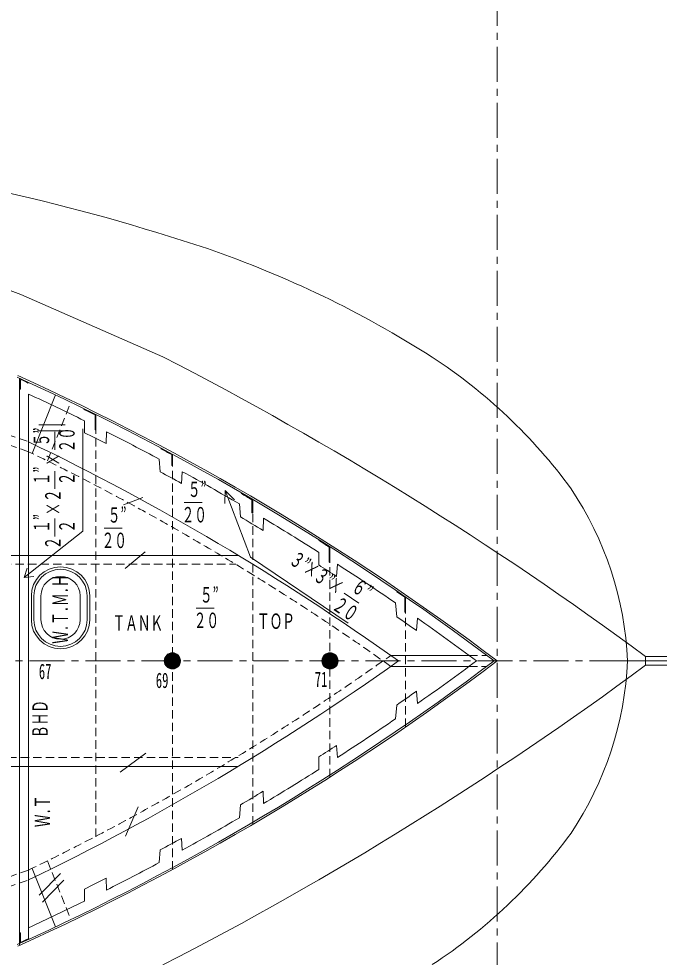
# Model space of a CAD drawing. Units: millimetres, scale not verified. Extents: x -28714 to 28714, y -20310 to 20310.
# Drawn here: x 17017 to 21591, y -2395 to 4311 of the extents above; entities that cross this region are included whole.
import ezdxf
from ezdxf.enums import TextEntityAlignment as Align

# ---------------------------------------------------------------- set-up
doc = ezdxf.new("R2010")
doc.units = ezdxf.units.MM
doc.header["$LTSCALE"] = 50
doc.linetypes.add('CHAIN1', pattern=[8, 5, -1, 1, -1])
doc.linetypes.add('DASHED1', pattern=[1.8, 1.2, -0.6])
for name, color, linetype, lineweight in [('0-0_0', 3, 'Continuous', 18), ('0-1', 4, 'CHAIN1', 18), ('0-2_寸法', 2, 'Continuous', 18)]:
    doc.layers.add(name, color=color, linetype=linetype, lineweight=lineweight)
doc.styles.add('ＭＳ ゴシック', font='')
doc.styles.get('ＭＳ ゴシック').set_extended_font_data('MS Gothic')

msp = doc.modelspace()

# ---------------------------------------------------------------- linework, layer by layer
at = {"layer": '0-0_0'}
for p, q in [((17023.19, -2310.27), (17023.19, 1741.86)), ((17028.27, 1664.6), (17028.27, 1733.97)), ((17085.09, 1707.96), (17087.21, 1712.58)), ((17023.19, 1664.6), (17028.27, 1664.6)), ((17086.69, -2267.27), (17086.69, 1628.91)), ((17112.08, 1205.17), (17279.73, 1622.67)), ((17481.83, 1519.6), (17484.06, 1524.17)), ((17561.63, 1374.26), (17561.63, 1480.27)), ((17566.71, 1374.26), (17566.71, 1483.42)), ((17159.03, 1409.52), (17348.61, 1409.52)), ((17485.15, 1438.73), (17487.05, 1352.81)), ((17150.06, 1366.93), (17336.27, 1366.93)), ((17561.63, 1374.26), (17566.71, 1374.26)), ((17643.11, 1359.96), (17641.96, 1275.13)), ((18030.55, 1238.99), (18032.79, 1243.55)), ((18020.73, 1163.6), (18027.05, 1073.72)), ((18114.04, 1119.43), (18114.04, 1199.95)), ((18178.4, 991.23), (18184.73, 1074.72)), ((17902.34, 890.52), (17765.08, 837.68)), ((18605.61, 918.59), (18607.85, 923.16)), ((18682.53, 780.05), (18682.53, 873.61)), ((18592.44, 843.96), (18599.75, 751.38)), ((18763.76, 742.72), (18763.47, 654.02)), ((19159.11, 583.21), (19161.36, 587.8)), ((16103.77, 476.71), (18583.65, 476.71)), ((17777.39, 383), (17919.52, 501.04)), ((19160.62, 498.09), (19159.33, 408.59)), ((19234.56, 428.98), (19234.56, 535.35)), ((19293.94, 412.66), (19287.26, 326.16)), ((19717.34, 216.29), (19720, 220.63)), ((17106.69, 186.96), (17106.69, 17.15)), ((17124.47, 186.96), (17124.47, 17.15)), ((17175.27, 186.96), (17175.27, 17.15)), ((17454.67, 186.96), (17454.67, 17.15)), ((17505.47, 186.96), (17505.47, 17.15)), ((17523.25, 186.96), (17523.25, 17.15)), ((19708.1, 136.39), (19716.51, 38)), ((19774.39, 70.6), (19774.39, 177.09)), ((19779.47, 70.6), (19779.47, 179.75)), ((19774.39, 70.6), (19779.47, 70.6)), ((19865.23, 27.12), (19858.31, -61.24)), ((18056.52, -273.83), (18110.65, -219.71)), ((18057.04, -268.83), (18105.64, -220.23)), ((18057.62, -277.22), (18114.04, -220.81)), ((18058.15, -263.23), (18100.04, -221.34)), ((18060.21, -256.67), (18093.48, -223.4)), ((18062.11, -277.22), (18114.04, -225.3)), ((18064.37, -248.02), (18084.84, -227.56)), ((18066.6, -277.22), (18114.04, -229.79)), ((18071.09, -277.22), (18114.04, -234.28)), ((18075.58, -277.22), (18114.04, -238.77)), ((18080.07, -277.22), (18114.04, -243.26)), ((18084.56, -277.22), (18114.04, -247.75)), ((18089.05, -277.22), (18114.04, -252.24)), ((18093.54, -277.22), (18114.04, -256.73)), ((18098.03, -277.22), (18114.04, -261.22)), ((18102.52, -277.22), (18114.04, -265.71)), ((18114.04, -220.81), (18115.22, -219.62)), ((18114.04, -225.3), (18119.47, -219.87)), ((18114.04, -229.79), (18123.44, -220.38)), ((18114.04, -234.28), (18127.19, -221.13)), ((18114.04, -238.77), (18130.73, -222.08)), ((18114.04, -243.26), (18134.09, -223.21)), ((18114.04, -247.75), (18137.28, -224.51)), ((18114.04, -252.24), (18140.32, -225.96)), ((18114.04, -256.73), (18143.22, -227.55)), ((18114.04, -261.22), (18145.98, -229.28)), ((18114.04, -265.71), (18148.61, -231.14)), ((18114.04, -270.2), (18151.11, -233.13)), ((18114.04, -274.69), (18153.49, -235.24)), ((18115.99, -277.22), (18155.74, -237.48)), ((18120.48, -277.22), (18157.87, -239.84)), ((18124.97, -277.22), (18159.88, -242.32)), ((18129.46, -277.22), (18161.75, -244.94)), ((18133.95, -277.22), (18163.5, -247.68)), ((18138.44, -277.22), (18165.11, -250.56)), ((18142.93, -277.22), (18166.58, -253.58)), ((18147.42, -277.22), (18167.89, -256.76)), ((18151.91, -277.22), (18169.04, -260.09)), ((18156.4, -277.22), (18170.02, -263.61)), ((18160.89, -277.22), (18170.79, -267.33)), ((19182.12, -273.83), (19236.24, -219.71)), ((19182.64, -268.83), (19231.24, -220.23)), ((19183.22, -277.22), (19239.64, -220.81)), ((19183.75, -263.23), (19225.64, -221.34)), ((19185.81, -256.67), (19219.08, -223.4)), ((19187.71, -277.22), (19239.64, -225.3)), ((19189.97, -248.02), (19210.44, -227.56)), ((19192.2, -277.22), (19239.64, -229.79)), ((19196.69, -277.22), (19239.64, -234.28)), ((19201.18, -277.22), (19239.64, -238.77)), ((19205.67, -277.22), (19239.64, -243.26)), ((19210.16, -277.22), (19239.64, -247.75)), ((19214.65, -277.22), (19239.64, -252.24)), ((19219.14, -277.22), (19239.64, -256.73)), ((19223.63, -277.22), (19239.64, -261.22)), ((19228.12, -277.22), (19239.64, -265.71)), ((19239.64, -220.81), (19240.82, -219.62)), ((19239.64, -225.3), (19245.07, -219.87)), ((19239.64, -229.79), (19249.04, -220.38)), ((19239.64, -234.28), (19252.78, -221.13)), ((19239.64, -238.77), (19256.32, -222.08)), ((19239.64, -243.26), (19259.68, -223.21)), ((19239.64, -247.75), (19262.88, -224.51)), ((19239.64, -252.24), (19265.92, -225.96)), ((19239.64, -256.73), (19268.82, -227.55)), ((19239.64, -261.22), (19271.58, -229.28)), ((19239.64, -265.71), (19274.21, -231.14)), ((19239.64, -270.2), (19276.71, -233.13)), ((19239.64, -274.69), (19279.09, -235.24)), ((19241.59, -277.22), (19281.34, -237.48)), ((19246.08, -277.22), (19283.47, -239.84)), ((19250.57, -277.22), (19285.47, -242.32)), ((19255.06, -277.22), (19287.35, -244.94)), ((19259.55, -277.22), (19289.1, -247.68)), ((19264.04, -277.22), (19290.71, -250.56)), ((19268.53, -277.22), (19292.17, -253.58)), ((19273.02, -277.22), (19293.49, -256.76)), ((19277.51, -277.22), (19294.64, -260.09)), ((19282, -277.22), (19295.62, -263.61)), ((19286.49, -277.22), (19296.39, -267.33)), ((19673.55, -238.26), (20232.54, -238.26)), ((18056.44, -278.41), (18057.62, -277.22)), ((18056.68, -282.66), (18062.11, -277.22)), ((18057.2, -286.63), (18066.6, -277.22)), ((18057.94, -290.37), (18071.09, -277.22)), ((18058.89, -293.91), (18075.58, -277.22)), ((18060.02, -297.27), (18080.07, -277.22)), ((18061.32, -300.47), (18084.56, -277.22)), ((18062.77, -303.51), (18089.05, -277.22)), ((18064.36, -306.41), (18093.54, -277.22)), ((18066.09, -309.17), (18098.03, -277.22)), ((18067.95, -311.8), (18102.52, -277.22)), ((18069.94, -314.3), (18107.01, -277.22)), ((18072.05, -316.68), (18111.5, -277.22)), ((18074.29, -318.93), (18114.04, -279.18)), ((18076.65, -321.06), (18114.04, -283.67)), ((18079.13, -323.06), (18114.04, -288.16)), ((18081.75, -324.94), (18114.04, -292.65)), ((18084.49, -326.69), (18114.04, -297.14)), ((18087.37, -328.3), (18114.04, -301.63)), ((18090.39, -329.76), (18114.04, -306.12)), ((18093.57, -331.08), (18114.04, -310.61)), ((18096.91, -332.23), (18114.04, -315.1)), ((18100.42, -333.21), (18114.04, -319.59)), ((18104.14, -333.98), (18114.04, -324.08)), ((18107.01, -277.22), (18114.04, -270.2)), ((18108.08, -334.53), (18114.04, -328.57)), ((18111.5, -277.22), (18114.04, -274.69)), ((18112.29, -334.81), (18114.04, -333.06)), ((18114.04, -279.18), (18115.99, -277.22)), ((18114.04, -283.67), (18120.48, -277.22)), ((18114.04, -288.16), (18124.97, -277.22)), ((18114.04, -292.65), (18129.46, -277.22)), ((18114.04, -297.14), (18133.95, -277.22)), ((18114.04, -301.63), (18138.44, -277.22)), ((18114.04, -306.12), (18142.93, -277.22)), ((18114.04, -310.61), (18147.42, -277.22)), ((18114.04, -315.1), (18151.91, -277.22)), ((18114.04, -319.59), (18156.4, -277.22)), ((18114.04, -324.08), (18160.89, -277.22)), ((18114.04, -328.57), (18165.38, -277.22)), ((18114.04, -333.06), (18169.87, -277.22)), ((18116.82, -334.77), (18171.58, -280.01)), ((18121.76, -334.32), (18171.13, -284.95)), ((18127.27, -333.3), (18170.11, -290.46)), ((18133.67, -331.39), (18168.2, -296.86)), ((18141.89, -327.66), (18164.47, -305.08)), ((18165.38, -277.22), (18171.34, -271.27)), ((18169.87, -277.22), (18171.62, -275.48)), ((19182.03, -278.41), (19183.22, -277.22)), ((19182.28, -282.66), (19187.71, -277.22)), ((19182.79, -286.63), (19192.2, -277.22)), ((19183.54, -290.37), (19196.69, -277.22)), ((19184.49, -293.91), (19201.18, -277.22)), ((19185.62, -297.27), (19205.67, -277.22)), ((19186.92, -300.47), (19210.16, -277.22)), ((19188.37, -303.51), (19214.65, -277.22)), ((19189.96, -306.41), (19219.14, -277.22)), ((19191.69, -309.17), (19223.63, -277.22)), ((19193.55, -311.8), (19228.12, -277.22)), ((19195.54, -314.3), (19232.61, -277.22)), ((19197.65, -316.68), (19237.1, -277.22)), ((19199.89, -318.93), (19239.64, -279.18)), ((19202.25, -321.06), (19239.64, -283.67)), ((19204.73, -323.06), (19239.64, -288.16)), ((19207.35, -324.94), (19239.64, -292.65)), ((19210.09, -326.69), (19239.64, -297.14)), ((19212.97, -328.3), (19239.64, -301.63)), ((19215.99, -329.76), (19239.64, -306.12)), ((19219.17, -331.08), (19239.64, -310.61)), ((19222.5, -332.23), (19239.64, -315.1)), ((19226.02, -333.21), (19239.64, -319.59)), ((19229.74, -333.98), (19239.64, -324.08)), ((19232.61, -277.22), (19239.64, -270.2)), ((19233.68, -334.53), (19239.64, -328.57)), ((19237.1, -277.22), (19239.64, -274.69)), ((19237.89, -334.81), (19239.64, -333.06)), ((19239.64, -279.18), (19241.59, -277.22)), ((19239.64, -283.67), (19246.08, -277.22)), ((19239.64, -288.16), (19250.57, -277.22)), ((19239.64, -292.65), (19255.06, -277.22)), ((19239.64, -297.14), (19259.55, -277.22)), ((19239.64, -301.63), (19264.04, -277.22)), ((19239.64, -306.12), (19268.53, -277.22)), ((19239.64, -310.61), (19273.02, -277.22)), ((19239.64, -315.1), (19277.51, -277.22)), ((19239.64, -319.59), (19282, -277.22)), ((19239.64, -324.08), (19286.49, -277.22)), ((19239.64, -328.57), (19290.98, -277.22)), ((19239.64, -333.06), (19295.47, -277.22)), ((19242.42, -334.77), (19297.18, -280.01)), ((19247.36, -334.32), (19296.73, -284.95)), ((19252.87, -333.3), (19295.71, -290.46)), ((19259.27, -331.39), (19293.8, -296.86)), ((19267.49, -327.66), (19290.07, -305.08)), ((19290.98, -277.22), (19296.94, -271.27)), ((19295.47, -277.22), (19297.22, -275.48)), ((19673.55, -316.19), (20232.54, -316.19)), ((21208.25, -277.22), (22187.42, -277.22)), ((19865.23, -581.57), (19858.31, -493.21)), ((19708.1, -690.83), (19716.51, -592.45)), ((17923.73, -935.39), (17741.24, -1073.02)), ((19293.94, -967.11), (19287.26, -880.61)), ((19160.62, -1052.54), (19159.33, -963.04)), ((15917.11, -1031.16), (18583.65, -1031.16)), ((18763.76, -1297.17), (18763.47, -1208.47)), ((17870.57, -1319.01), (17779.46, -1530.41)), ((18592.44, -1398.41), (18599.75, -1305.83)), ((18178.4, -1545.68), (18184.73, -1629.16)), ((18020.73, -1718.05), (18027.05, -1628.16)), ((17112.08, -1759.62), (17279.73, -2177.12)), ((17314.91, -1795.27), (17161.37, -1952.18)), ((17338.84, -1843.66), (17185.3, -2000.56)), ((17643.11, -1914.41), (17641.96, -1829.58)), ((17485.15, -1993.18), (17487.05, -1907.26)), ((17023.19, -2219.05), (17028.27, -2219.05)), ((17028.27, -2219.05), (17028.27, -2288.42)), ((17085.09, -2262.41), (17087.21, -2267.03))]:
    msp.add_line(p, q, dxfattribs=at)
at = {"layer": '0-0_0', "color": 1, "linetype": 'DASHED1'}
for p, q in [((17220.92, 1151.82), (17389, 1570.39)), ((16934.29, 1341.22), (17086.69, 1288.01)), ((17566.71, -1534.52), (17566.71, 1374.26)), ((17086.69, 1217.49), (16812.37, 1313.38)), ((18114.04, -1768.83), (18114.04, 1119.43)), ((18687.61, -1445.7), (18687.61, 780.05)), ((16812.37, 413.21), (18565.92, 413.21)), ((19239.64, -1107.65), (19239.64, 428.98)), ((19779.47, -749.63), (19779.47, 70.6)), ((20233.29, -238.26), (20359.93, -238.26)), ((20232.54, -316.19), (20359.93, -316.19)), ((16850.32, -967.66), (18583.65, -967.66)), ((17220.92, -1706.27), (17389, -2124.84)), ((17086.69, -1771.94), (16812.37, -1867.83)), ((16934.29, -1895.67), (17086.69, -1842.46))]:
    msp.add_line(p, q, dxfattribs=at)
at = {"layer": '0-0_0'}
for points in [[(18045.81, 1895.53), (17030.53, 2340.07), (15842.56, 2783.99), (14951.44, 3028.6), (14183.14, 3205.05), (13571.18, 3310.06), (12571.71, 3470.5), (11070.61, 3630.61), (8657.65, 3792.11)], [(18114.04, 1119.43), (18108.96, 1119.43), (18108.96, 1196.92)], [(18682.53, 780.05), (18687.61, 780.05), (18687.61, 876.51)], [(19234.56, 428.98), (19239.64, 428.98), (19239.64, 538.13)]]:
    msp.add_lwpolyline(points, dxfattribs=at)
msp.add_lwpolyline([(21696.14, -308.97), (21696.14, -245.47), (21492.94, -245.47), (21492.94, -308.97)], close=True, dxfattribs=at)
for centre in [(18114.04, -277.22), (19239.64, -277.22)]:
    msp.add_circle(centre, 57.61, dxfattribs=at)
for centre, radius, start, end in [((13668.61, -11366.78), 14799.5, 71.5024, 83.20649), ((15900.75, -4486.31), 7566.61, 57.47023, 71.00184), ((6537.85, -20478.45), 25160.05, 53.53025, 62.78118), ((17882.39, -1300.76), 3815.47, 36.20415, 56.83584), ((9603.25, -14563.03), 17913.83, 52.88955, 65.594), ((9603.25, -14563.03), 17926.53, 52.83593, 65.594), ((9603.25, -14563.03), 17908.74, 65.30578, 65.50569), ((9603.25, -14563.03), 17837.62, 63.77679, 65.19502), ((9603.25, -14563.03), 17908.74, 63.61602, 63.90066), ((9603.25, -14563.03), 17761.42, 63.08979, 63.64882), ((9603.25, -14563.03), 17837.62, 61.84267, 63.20981), ((9309.18, -14849.38), 17913.83, 54.43526, 64.26797), ((9603.25, -14563.03), 17908.74, 61.6441, 61.92877), ((9603.25, -14563.03), 17761.42, 61.13181, 61.68786), ((9603.25, -14563.03), 17837.62, 59.73863, 61.24349), ((18954.49, -387.85), 2413.36, 2.62738, 33.74884), ((9603.25, -14563.03), 17908.74, 59.53749, 59.82256), ((9603.25, -14563.03), 17761.42, 58.95329, 59.56779), ((9603.25, -14563.03), 17837.62, 57.60193, 59.09944), ((9603.25, -14563.03), 17908.74, 57.46608, 57.75192), ((9603.25, -14563.03), 17761.42, 56.95981, 57.45075), ((9603.25, -14563.03), 17837.62, 55.49413, 57.09331), ((17314.97, 186.96), 208.28, 0, 180), ((17314.97, 186.96), 190.5, 0, 180), ((17314.97, 186.96), 139.7, 0, 180), ((17314.97, 186.96), 139.7, 0, 180), ((9603.25, -14563.03), 17908.74, 55.39313, 55.61457), ((17314.97, 17.15), 208.28, 180, 0), ((17314.97, 17.15), 190.5, 180, 0), ((17314.97, 17.15), 139.7, 180, 0), ((9603.25, -14563.03), 17761.42, 54.73365, 55.292), ((9603.25, -14563.03), 17837.62, 53.21428, 54.87937), ((9603.25, 14008.58), 17913.83, 294.406, 307.11045), ((9603.25, 14008.58), 17926.53, 294.406, 307.16407), ((9309.18, 14294.93), 17913.83, 295.73203, 305.56474), ((6537.85, 19924), 25160.05, 297.21882, 306.46975), ((9603.25, 14008.58), 17837.62, 305.12063, 306.78572), ((18954.49, -166.6), 2413.36, 326.25116, 357.37262), ((9603.25, 14008.58), 17761.42, 304.708, 305.26635), ((9603.25, 14008.58), 17837.62, 302.90669, 304.50587), ((9603.25, 14008.58), 17761.42, 302.54925, 303.04019), ((9603.25, 14008.58), 17837.62, 300.90056, 302.39807), ((9603.25, 14008.58), 17761.42, 300.43221, 301.04671), ((9603.25, 14008.58), 17837.62, 298.75651, 300.26137), ((17882.39, 746.31), 3815.47, 303.16416, 323.79585), ((9603.25, 14008.58), 17761.42, 298.31214, 298.86819), ((9603.25, 14008.58), 17837.62, 296.79019, 298.15733), ((9603.25, 14008.58), 17761.42, 296.35118, 296.91021), ((9603.25, 14008.58), 17837.62, 294.80498, 296.22321), ((9603.25, 14008.58), 17908.74, 294.49431, 294.69422)]:
    msp.add_arc(centre, radius, start, end, dxfattribs=at)
at = {"layer": '0-0_0', "color": 1, "linetype": 'DASHED1'}
for centre, start, end in [((9309.18, -14849.38), 54.50536, 64.1697), ((9309.18, 14294.93), 295.8303, 305.49464)]:
    msp.add_arc(centre, 17850.33, start, end, dxfattribs=at)
at = {"layer": '0-1'}
for p, q in [((20432.66, 11309.9), (20432.66, -15229.11)), ((22142.93, -277.22), (-24129.6, -277.22))]:
    msp.add_line(p, q, dxfattribs=at)
at = {"layer": '0-2_寸法'}
for p, q in [((17274.38, 1230.18), (17274.38, 1358.42)), ((17274.38, 951.16), (17274.38, 1079.41)), ((18672.82, 464.34), (18491.76, 939.48)), ((18198.1, 853.41), (18326.34, 853.41)), ((17274.38, 612.14), (17274.38, 740.38)), ((17626.5, 670.25), (17754.74, 670.25)), ((19369.28, -8.21), (18672.82, 464.34)), ((19340.17, 205.69), (19446.68, 134.28)), ((18284.5, 98.89), (18412.74, 98.89))]:
    msp.add_line(p, q, dxfattribs=at)
for points in [[(17055.76, 319.03), (17473.57, 648.48), (17473.57, 1380.86)], [(18487.85, 846.5), (18491.76, 939.48), (18556.56, 872.69)], [(17077.56, 384.18), (17055.76, 319.03), (17124.2, 325.03)]]:
    msp.add_lwpolyline(points, dxfattribs=at)

# ---------------------------------------------------------------- texts
at = {"layer": '0-2_寸法', "style": 'ＭＳ ゴシック', "width": 0.6}
for s, rotation, p in [('５”', 90, (17266.91, 1256.76)), ('２０', 90, (17448.71, 1212.58)), ('×', 90, (17349.58, 1116.15)), ('１”', 90, (17266.91, 977.74)), ('２', 90, (17448.71, 978.55)), ('２', 90, (17348.33, 858.62)), ('×', 90, (17349.78, 763.3)), ('１”', 90, (17266.91, 638.71)), ('２', 90, (17448.71, 639.53)), ('２', 90, (17348.33, 519.59)), ('３”', 326.163, (18921.28, 395.97)), ('×', 326.163, (19022.16, 328.34)), ('３”', 326.163, (19095.07, 279.46)), ('Ｗ.Ｔ.Ｍ.Ｈ', 90, (17400.3, -154.68)), ('×', 326.163, (19195.36, 211.98)), ('６”', 326.163, (19366.38, 200.17)), ('２０', 326.163, (19228.47, 70.68)), ('ＢＨＤ', 90, (17256.58, -827.95)), ('Ｗ.Ｔ', 90, (17273, -1465.03))]:
    msp.add_text(s, height=110, rotation=rotation, dxfattribs=at).set_placement(p, align=Align.BOTTOM_LEFT)
for s, p in [('５”', (18224.68, 860.88)), ('５”', (17653.08, 677.72)), ('２０', (18180.5, 679.08)), ('２０', (17608.91, 495.92)), ('５”', (18311.07, 106.35)), ('２０', (18266.9, -75.45)), ('ＴＡＮＫ', (17687.11, -93.92)), ('ＴＯＰ', (18718.71, -81.64)), ('67', (17160.39, -440.26)), ('69', (17995.81, -504.09)), ('71', (19131.14, -496.89))]:
    msp.add_text(s, height=110, dxfattribs=at).set_placement(p, align=Align.BOTTOM_LEFT)

doc.saveas('drawing.dxf')
